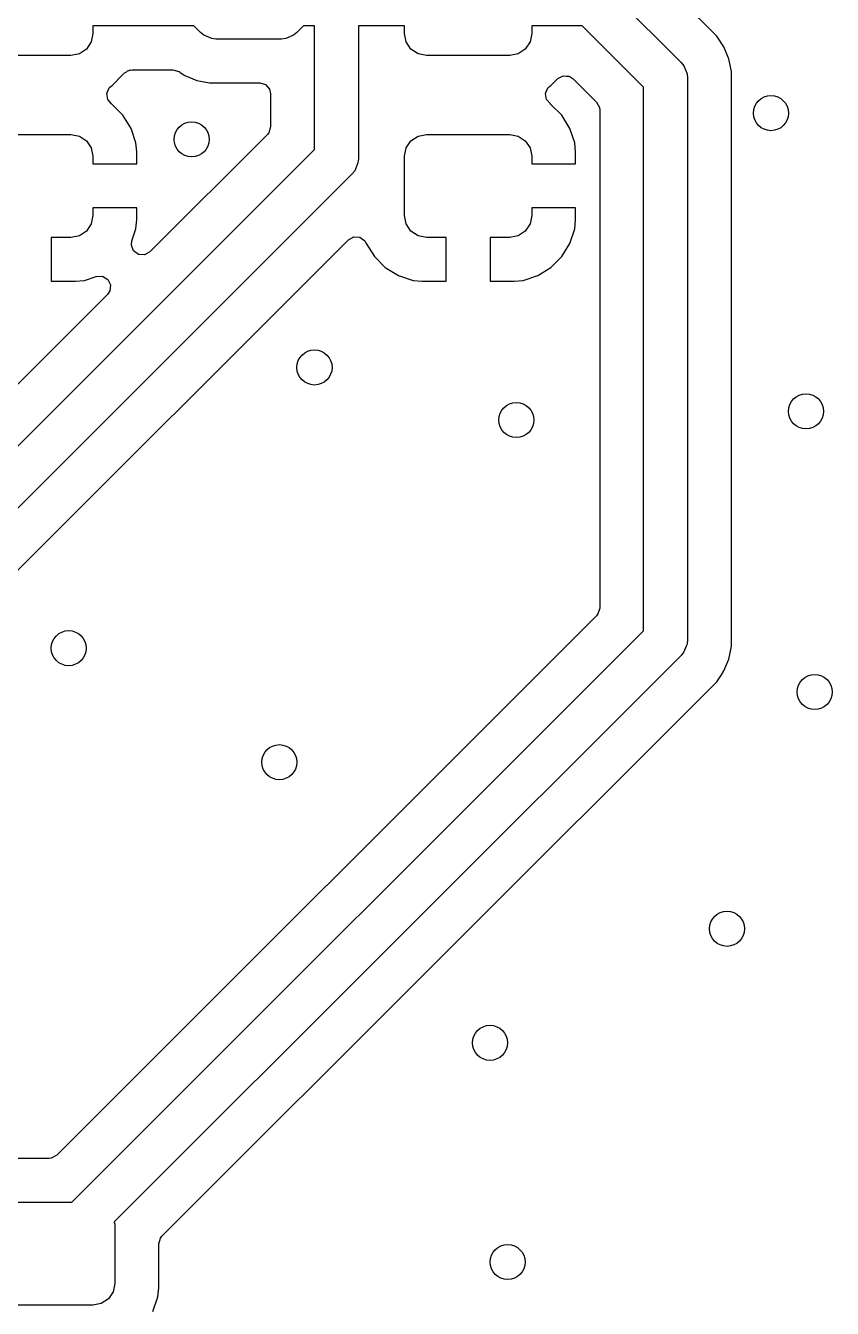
# Model space of a CAD drawing. Extents: x 2.03 to 8.88, y -5.74 to -2.97.
# Drawn here: x 2.764 to 3.126, y -4.643 to -4.067 of the extents above; entities that cross this region are included whole.
import ezdxf

# ---------------------------------------------------------------- set-up
doc = ezdxf.new("R2010")
doc.units = 0
doc.header["$MEASUREMENT"] = 0
doc.layers.add('BLACK', color=7, linetype='CONTINUOUS')

msp = doc.modelspace()

# ---------------------------------------------------------------- linework, layer by layer
at = {"layer": 'BLACK', "linetype": 'CONTINUOUS'}
for p, q in [((3.02487, -4.05032), (3.05814, -4.08359)), ((3.07002, -4.0676), (3.06199, -4.05957)), ((2.79429, -4.07057), (2.79354, -4.07434)), ((2.83951, -4.06713), (2.79429, -4.06713)), ((2.79429, -4.06713), (2.79429, -4.07057)), ((2.84254, -4.07015), (2.83951, -4.06713)), ((2.84403, -4.07137), (2.84254, -4.07015)), ((2.88581, -4.07015), (2.88432, -4.07137)), ((2.88883, -4.06713), (2.88581, -4.07015)), ((2.8937, -4.06713), (2.88883, -4.06713)), ((2.8937, -4.12266), (2.8937, -4.06713)), ((2.93406, -4.06713), (2.91339, -4.06713)), ((2.91339, -4.06713), (2.91339, -4.12674)), ((2.93406, -4.07057), (2.93406, -4.06713)), ((2.9348, -4.07434), (2.93406, -4.07057)), ((2.99114, -4.07057), (2.99039, -4.07434)), ((3.01384, -4.06713), (2.99114, -4.06713)), ((2.99114, -4.06713), (2.99114, -4.07057)), ((3.04134, -4.09463), (3.01384, -4.06713)), ((3.07228, -4.06986), (3.07002, -4.0676)), ((3.07413, -4.07172), (3.07228, -4.06986)), ((2.79354, -4.07434), (2.79141, -4.07753)), ((2.84758, -4.07284), (2.84403, -4.07137)), ((2.84403, -4.07137), (2.84403, -4.07137)), ((2.8495, -4.07303), (2.84758, -4.07284)), ((2.87885, -4.07303), (2.8495, -4.07303)), ((2.88077, -4.07284), (2.87885, -4.07303)), ((2.88432, -4.07137), (2.88077, -4.07284)), ((2.88432, -4.07137), (2.88432, -4.07137)), ((2.93694, -4.07753), (2.9348, -4.07434)), ((2.99039, -4.07434), (2.98826, -4.07753)), ((3.07737, -4.07656), (3.07413, -4.07172)), ((2.78445, -4.08041), (2.74705, -4.08041)), ((2.78822, -4.07966), (2.78445, -4.08041)), ((2.79141, -4.07753), (2.78822, -4.07966)), ((2.94013, -4.07966), (2.93694, -4.07753)), ((2.9439, -4.08041), (2.94013, -4.07966)), ((2.9813, -4.08041), (2.9439, -4.08041)), ((2.98507, -4.07966), (2.9813, -4.08041)), ((2.98826, -4.07753), (2.98507, -4.07966)), ((3.07946, -4.08161), (3.07737, -4.07656)), ((3.07737, -4.07656), (3.07737, -4.07656)), ((3.07959, -4.08193), (3.07946, -4.08161)), ((3.08073, -4.08764), (3.07959, -4.08193)), ((3.07959, -4.08193), (3.07959, -4.08193)), ((3.07959, -4.08193), (3.07959, -4.08193)), ((2.80843, -4.08823), (2.80915, -4.08785)), ((2.80915, -4.08785), (2.80975, -4.08731)), ((2.80975, -4.08731), (2.81046, -4.08715)), ((2.81046, -4.08715), (2.81086, -4.08693)), ((2.81086, -4.08693), (2.81126, -4.08697)), ((2.81126, -4.08697), (2.81186, -4.08683)), ((2.81186, -4.08683), (2.83021, -4.08683)), ((2.83021, -4.08683), (2.83285, -4.08761)), ((2.83285, -4.08761), (2.83293, -4.08765)), ((2.83293, -4.08765), (2.8335, -4.08803)), ((3.05814, -4.08359), (3.05936, -4.08508)), ((3.05936, -4.08508), (3.05936, -4.08508)), ((3.05936, -4.08508), (3.06083, -4.08863)), ((3.08073, -4.13445), (3.08073, -4.08764)), ((2.8029, -4.09391), (2.80778, -4.08902)), ((2.80778, -4.08902), (2.80801, -4.08865)), ((2.80801, -4.08865), (2.80843, -4.08823)), ((2.8335, -4.08803), (2.8335, -4.08803)), ((2.8335, -4.08803), (2.8335, -4.08803)), ((2.8335, -4.08803), (2.8355, -4.08937)), ((2.8355, -4.08937), (2.8355, -4.08937)), ((2.8355, -4.08937), (2.8355, -4.08937)), ((2.8355, -4.08937), (2.84088, -4.0916)), ((2.84088, -4.0916), (2.84088, -4.0916)), ((2.84088, -4.0916), (2.84088, -4.0916)), ((2.84088, -4.0916), (2.84088, -4.0916)), ((2.84088, -4.0916), (2.84659, -4.09274)), ((2.84659, -4.09274), (2.84659, -4.09274)), ((2.84659, -4.09274), (2.84659, -4.09274)), ((2.84659, -4.09274), (2.85241, -4.09274)), ((2.85241, -4.09274), (2.86911, -4.09274)), ((2.86911, -4.09274), (2.87175, -4.09351)), ((2.87175, -4.09351), (2.87355, -4.09559)), ((2.99975, -4.09391), (3.00285, -4.09081)), ((3.00285, -4.09081), (3.0029, -4.09076)), ((3.0029, -4.09076), (3.00407, -4.09017)), ((3.00407, -4.09017), (3.00521, -4.08954)), ((3.00521, -4.08954), (3.00529, -4.08955)), ((3.00529, -4.08955), (3.00536, -4.08951)), ((3.00536, -4.08951), (3.00665, -4.08964)), ((3.00665, -4.08964), (3.00796, -4.08974)), ((3.00796, -4.08974), (3.00803, -4.08978)), ((3.00803, -4.08978), (3.00809, -4.08979)), ((3.00809, -4.08979), (3.00832, -4.08997)), ((3.00832, -4.08997), (3.0097, -4.09086)), ((3.0097, -4.09086), (3.0202, -4.10136)), ((3.06083, -4.08863), (3.06102, -4.09055)), ((3.06102, -4.09055), (3.06102, -4.34272)), ((2.80049, -4.09754), (2.80158, -4.09501)), ((2.80093, -4.10025), (2.80049, -4.09754)), ((2.80158, -4.09501), (2.80191, -4.09466)), ((2.80191, -4.09466), (2.8023, -4.09428)), ((2.8023, -4.09428), (2.8029, -4.09391)), ((2.87355, -4.09559), (2.874, -4.09762)), ((2.874, -4.09762), (2.874, -4.11248)), ((2.99734, -4.09754), (2.99843, -4.09501)), ((2.99778, -4.10025), (2.99734, -4.09754)), ((2.99843, -4.09501), (2.99884, -4.09459)), ((2.99884, -4.09459), (2.9992, -4.09425)), ((2.9992, -4.09425), (2.99975, -4.09391)), ((3.04134, -4.33864), (3.04134, -4.09463)), ((2.80267, -4.10219), (2.80093, -4.10025)), ((2.80271, -4.10223), (2.80266, -4.10219)), ((2.80266, -4.10219), (2.80267, -4.10219)), ((2.80277, -4.1023), (2.80271, -4.10223)), ((2.80289, -4.10237), (2.80277, -4.1023)), ((2.80777, -4.10725), (2.80289, -4.10237)), ((2.80289, -4.10237), (2.80289, -4.10237)), ((2.99952, -4.10219), (2.99778, -4.10025)), ((2.99956, -4.10223), (2.99951, -4.10219)), ((2.99951, -4.10219), (2.99952, -4.10219)), ((2.99962, -4.1023), (2.99956, -4.10223)), ((2.99974, -4.10237), (2.99962, -4.1023)), ((3.00462, -4.10725), (2.99974, -4.10237)), ((2.99974, -4.10237), (2.99974, -4.10237)), ((3.0202, -4.10136), (3.02152, -4.10377)), ((3.02152, -4.10377), (3.02163, -4.10481)), ((3.02163, -4.10481), (3.02163, -4.32846)), ((2.81139, -4.11313), (2.80777, -4.10725)), ((3.00824, -4.11313), (3.00462, -4.10725)), ((2.74705, -4.11585), (2.78445, -4.11585)), ((2.78445, -4.11585), (2.78822, -4.1166)), ((2.78822, -4.1166), (2.79141, -4.11873)), ((2.81356, -4.11968), (2.81139, -4.11313)), ((2.81139, -4.11313), (2.81139, -4.11313)), ((2.87257, -4.11593), (2.81987, -4.16863)), ((2.87322, -4.11512), (2.87257, -4.11593)), ((2.874, -4.11248), (2.87322, -4.11512)), ((2.93694, -4.11873), (2.94013, -4.1166)), ((2.94013, -4.1166), (2.9439, -4.11585)), ((2.9439, -4.11585), (2.9813, -4.11585)), ((2.9813, -4.11585), (2.98507, -4.1166)), ((2.98507, -4.1166), (2.98826, -4.11873)), ((3.01041, -4.11968), (3.00824, -4.11313)), ((3.00824, -4.11313), (3.00824, -4.11313)), ((2.79141, -4.11873), (2.79354, -4.12192)), ((2.79354, -4.12192), (2.79429, -4.12569)), ((2.81398, -4.12372), (2.81356, -4.11968)), ((2.93406, -4.12569), (2.9348, -4.12192)), ((2.9348, -4.12192), (2.93694, -4.11873)), ((2.98826, -4.11873), (2.99039, -4.12192)), ((2.99039, -4.12192), (2.99114, -4.12569)), ((3.01083, -4.12372), (3.01041, -4.11968)), ((2.70022, -4.31614), (2.8937, -4.12266)), ((2.79429, -4.12569), (2.79429, -4.12913)), ((2.81398, -4.12913), (2.81398, -4.12372)), ((2.81398, -4.12372), (2.81398, -4.12372)), ((2.91339, -4.12674), (2.9132, -4.12866)), ((2.93406, -4.15226), (2.93406, -4.12569)), ((2.99114, -4.12569), (2.99114, -4.12913)), ((3.01083, -4.12913), (3.01083, -4.12372)), ((3.01083, -4.12372), (3.01083, -4.12372)), ((2.9105, -4.1337), (2.71126, -4.33294)), ((2.79429, -4.12913), (2.81398, -4.12913)), ((2.91173, -4.13221), (2.9105, -4.1337)), ((2.9132, -4.12866), (2.91173, -4.13221)), ((2.9132, -4.12866), (2.9132, -4.12866)), ((2.99114, -4.12913), (3.01083, -4.12913)), ((3.08073, -4.17579), (3.08073, -4.13445)), ((2.81398, -4.14882), (2.79429, -4.14882)), ((2.79429, -4.14882), (2.79429, -4.15226)), ((2.81398, -4.15423), (2.81398, -4.14882)), ((3.01083, -4.14882), (2.99114, -4.14882)), ((2.99114, -4.14882), (2.99114, -4.15226)), ((3.01083, -4.15423), (3.01083, -4.14882)), ((2.79354, -4.15603), (2.79141, -4.15922)), ((2.79429, -4.15226), (2.79354, -4.15603)), ((2.81356, -4.15828), (2.81398, -4.15423)), ((2.81398, -4.15423), (2.81398, -4.15423)), ((2.9348, -4.15603), (2.93406, -4.15226)), ((2.93694, -4.15922), (2.9348, -4.15603)), ((2.99039, -4.15603), (2.98826, -4.15922)), ((2.99114, -4.15226), (2.99039, -4.15603)), ((3.01041, -4.15828), (3.01083, -4.15423)), ((3.01083, -4.15423), (3.01083, -4.15423)), ((2.78445, -4.16211), (2.77559, -4.16211)), ((2.77559, -4.16211), (2.77559, -4.18179)), ((2.78822, -4.16136), (2.78445, -4.16211)), ((2.79141, -4.15922), (2.78822, -4.16136)), ((2.81179, -4.16364), (2.81356, -4.15828)), ((2.81356, -4.15828), (2.81356, -4.15828)), ((2.90894, -4.16313), (2.91135, -4.16181)), ((2.91135, -4.16181), (2.9141, -4.16201)), ((2.9141, -4.16201), (2.9163, -4.16366)), ((2.94013, -4.16136), (2.93694, -4.15922)), ((2.9439, -4.16211), (2.94013, -4.16136)), ((2.95276, -4.16211), (2.9439, -4.16211)), ((2.95276, -4.18179), (2.95276, -4.16211)), ((2.9813, -4.16211), (2.97244, -4.16211)), ((2.97244, -4.16211), (2.97244, -4.18179)), ((2.98507, -4.16136), (2.9813, -4.16211)), ((2.98826, -4.15922), (2.98507, -4.16136)), ((3.00824, -4.16483), (3.01041, -4.15828)), ((3.01041, -4.15828), (3.01041, -4.15828)), ((2.72313, -4.34894), (2.90894, -4.16313)), ((2.81155, -4.16552), (2.81179, -4.16364)), ((2.81251, -4.1681), (2.81155, -4.16552)), ((2.81471, -4.16975), (2.81251, -4.1681)), ((2.9163, -4.16366), (2.91679, -4.16459)), ((2.91679, -4.16459), (2.91683, -4.16457)), ((2.91683, -4.16457), (2.91695, -4.16483)), ((2.91695, -4.16483), (2.92058, -4.1707)), ((3.00462, -4.1707), (3.00824, -4.16483)), ((3.00824, -4.16483), (3.00824, -4.16483)), ((2.81746, -4.16994), (2.81471, -4.16975)), ((2.81987, -4.16863), (2.81746, -4.16994)), ((2.92058, -4.1707), (2.92546, -4.17558)), ((2.99974, -4.17558), (3.00462, -4.1707)), ((2.79046, -4.18138), (2.79582, -4.1796)), ((2.79582, -4.1796), (2.79857, -4.17951)), ((2.79857, -4.17951), (2.80094, -4.18091)), ((2.92546, -4.17558), (2.93133, -4.17921)), ((2.93133, -4.17921), (2.93133, -4.17921)), ((2.93133, -4.17921), (2.93789, -4.18138)), ((2.98731, -4.18138), (2.99386, -4.17921)), ((2.99386, -4.17921), (2.99974, -4.17558)), ((2.99386, -4.17921), (2.99386, -4.17921)), ((3.08073, -4.34563), (3.08073, -4.17579)), ((2.77559, -4.18179), (2.78642, -4.18179)), ((2.78642, -4.18179), (2.79046, -4.18138)), ((2.78642, -4.18179), (2.78642, -4.18179)), ((2.80094, -4.18091), (2.80216, -4.18337)), ((2.80216, -4.18337), (2.80187, -4.18611)), ((2.93789, -4.18138), (2.93789, -4.18138)), ((2.93789, -4.18138), (2.94193, -4.18179)), ((2.94193, -4.18179), (2.95276, -4.18179)), ((2.95276, -4.18179), (2.95276, -4.18179)), ((2.97244, -4.18179), (2.98327, -4.18179)), ((2.98327, -4.18179), (2.98731, -4.18138)), ((2.98327, -4.18179), (2.98327, -4.18179)), ((2.80081, -4.18769), (2.69349, -4.29501)), ((2.80187, -4.18611), (2.80081, -4.18769)), ((3.02163, -4.32846), (3.02086, -4.33109)), ((3.0202, -4.33191), (2.77807, -4.57404)), ((3.02086, -4.33109), (3.0202, -4.33191)), ((2.7848, -4.59518), (3.04134, -4.33864)), ((3.06042, -4.34563), (3.05936, -4.34818)), ((3.06083, -4.34464), (3.06042, -4.34563)), ((3.06102, -4.34272), (3.06083, -4.34464)), ((3.08015, -4.34854), (3.08073, -4.34563)), ((3.05814, -4.34968), (2.80391, -4.6039)), ((3.05936, -4.34818), (3.05814, -4.34968)), ((3.07737, -4.35671), (3.07959, -4.35134)), ((3.07959, -4.35134), (3.08015, -4.34854)), ((3.07413, -4.36155), (3.07623, -4.35841)), ((3.07623, -4.35841), (3.07737, -4.35671)), ((2.82527, -4.61042), (3.07413, -4.36155)), ((2.77462, -4.57547), (2.75492, -4.57547)), ((2.77565, -4.57536), (2.77462, -4.57547)), ((2.77807, -4.57404), (2.77565, -4.57536)), ((2.75689, -4.59518), (2.7848, -4.59518)), ((2.80391, -4.6039), (2.80413, -4.60502)), ((2.80413, -4.60502), (2.80413, -4.63159)), ((2.82384, -4.61387), (2.82461, -4.61123)), ((2.82461, -4.61123), (2.82527, -4.61042)), ((2.82384, -4.63356), (2.82384, -4.61387)), ((2.80413, -4.63159), (2.80338, -4.63536)), ((2.82343, -4.63761), (2.82384, -4.63356)), ((2.79806, -4.64069), (2.79429, -4.64144)), ((2.80125, -4.63855), (2.79806, -4.64069)), ((2.80338, -4.63536), (2.80125, -4.63855)), ((2.82125, -4.64417), (2.82343, -4.63761)), ((2.79429, -4.64144), (2.75689, -4.64144))]:
    msp.add_line(p, q, dxfattribs=at)
at = {"layer": 'BLACK'}
for centre in [(3.09843, -4.1063), (2.83858, -4.11811), (2.8937, -4.22047), (2.98425, -4.24409), (3.11417, -4.24016), (2.78346, -4.34646), (3.11811, -4.36614), (2.87795, -4.39764), (3.07874, -4.47244), (2.97244, -4.52362), (2.98031, -4.62205)]:
    msp.add_circle(centre, 0.00787, dxfattribs=at)
at = {"layer": 'WHITE'}
for centre in [(3.09843, -4.1063), (2.83858, -4.11811), (2.8937, -4.22047), (2.98425, -4.24409), (3.11417, -4.24016), (2.78346, -4.34646), (3.11811, -4.36614), (2.87795, -4.39764), (3.07874, -4.47244), (2.97244, -4.52362), (2.98031, -4.62205)]:
    msp.add_circle(centre, 0.00787, dxfattribs=at)

doc.saveas('drawing.dxf')
